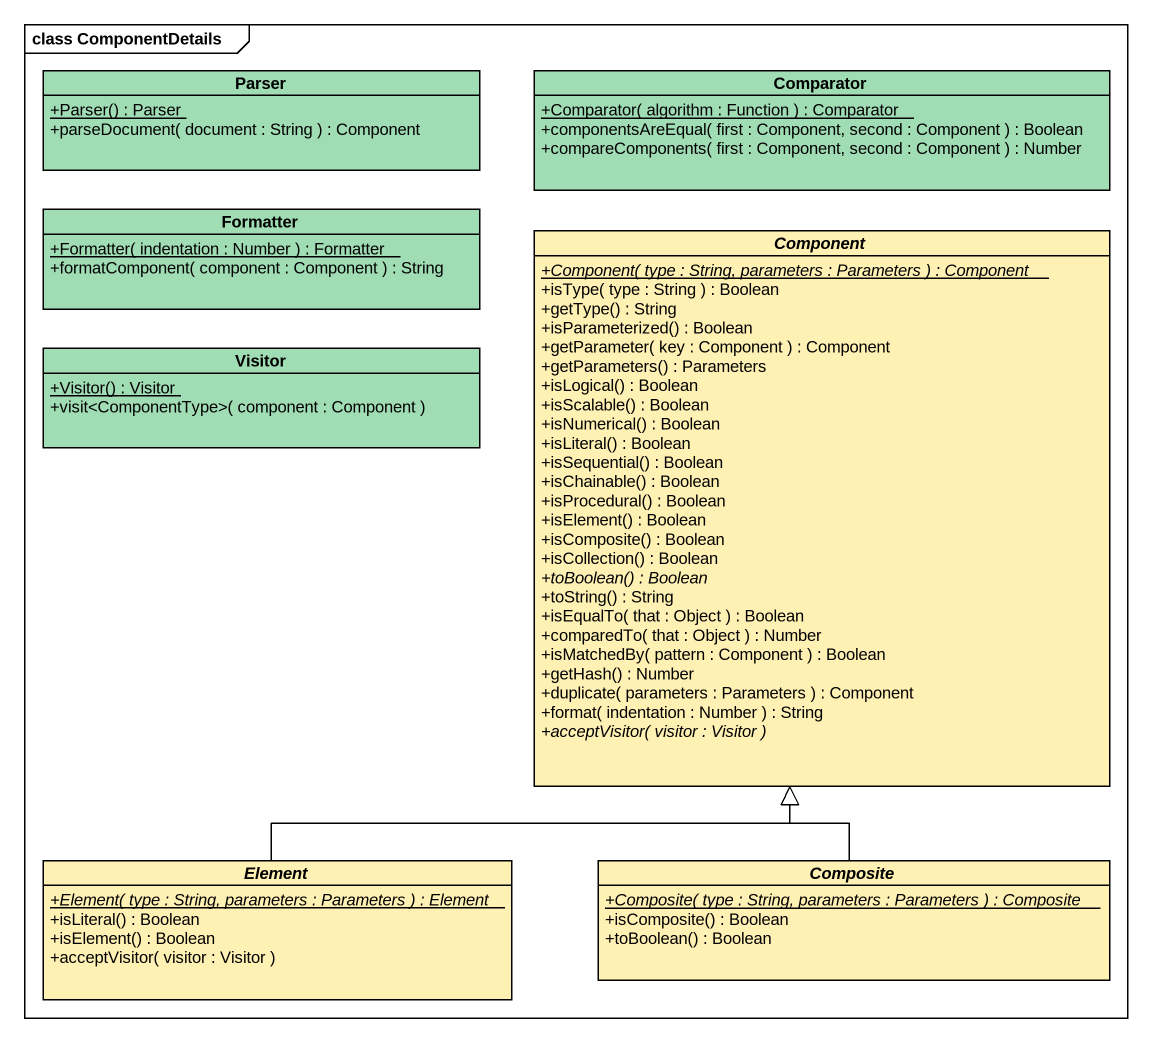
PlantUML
@startuml
mainframe class ComponentDetails
hide circle
hide empty members
skinparam classAttributeIconSize 0
class Parser #A0DCB4 {
  {static} +Parser() : Parser
  +parseDocument( document : String ) : Component
}
class Comparator #A0DCB4 {
  {static} +Comparator( algorithm : Function ) : Comparator
  +componentsAreEqual( first : Component, second : Component ) : Boolean
  +compareComponents( first : Component, second : Component ) : Number
}
class Formatter #A0DCB4 {
  {static} +Formatter( indentation : Number ) : Formatter
  +formatComponent( component : Component ) : String
}
abstract class "Component" as Component_ #FFF0B4 {
  {static} {abstract} +Component( type : String, parameters : Parameters ) : Component
  +isType( type : String ) : Boolean
  +getType() : String
  +isParameterized() : Boolean
  +getParameter( key : Component ) : Component
  +getParameters() : Parameters
  +isLogical() : Boolean
  +isScalable() : Boolean
  +isNumerical() : Boolean
  +isLiteral() : Boolean
  +isSequential() : Boolean
  +isChainable() : Boolean
  +isProcedural() : Boolean
  +isElement() : Boolean
  +isComposite() : Boolean
  +isCollection() : Boolean
  {abstract} +toBoolean() : Boolean
  +toString() : String
  +isEqualTo( that : Object ) : Boolean
  +comparedTo( that : Object ) : Number
  +isMatchedBy( pattern : Component ) : Boolean
  +getHash() : Number
  +duplicate( parameters : Parameters ) : Component
  +format( indentation : Number ) : String
  {abstract} +acceptVisitor( visitor : Visitor )
}
class Visitor #A0DCB4 {
  {static} +Visitor() : Visitor
  +visit<ComponentType>( component : Component )
}
abstract class Element #FFF0B4 {
  {static} {abstract} +Element( type : String, parameters : Parameters ) : Element
  +isLiteral() : Boolean
  +isElement() : Boolean
  +acceptVisitor( visitor : Visitor )
}
abstract class Composite #FFF0B4 {
  {static} {abstract} +Composite( type : String, parameters : Parameters ) : Composite
  +isComposite() : Boolean
  +toBoolean() : Boolean
}
Element -up-|> Component_
Composite -up-|> Component_
@enduml
